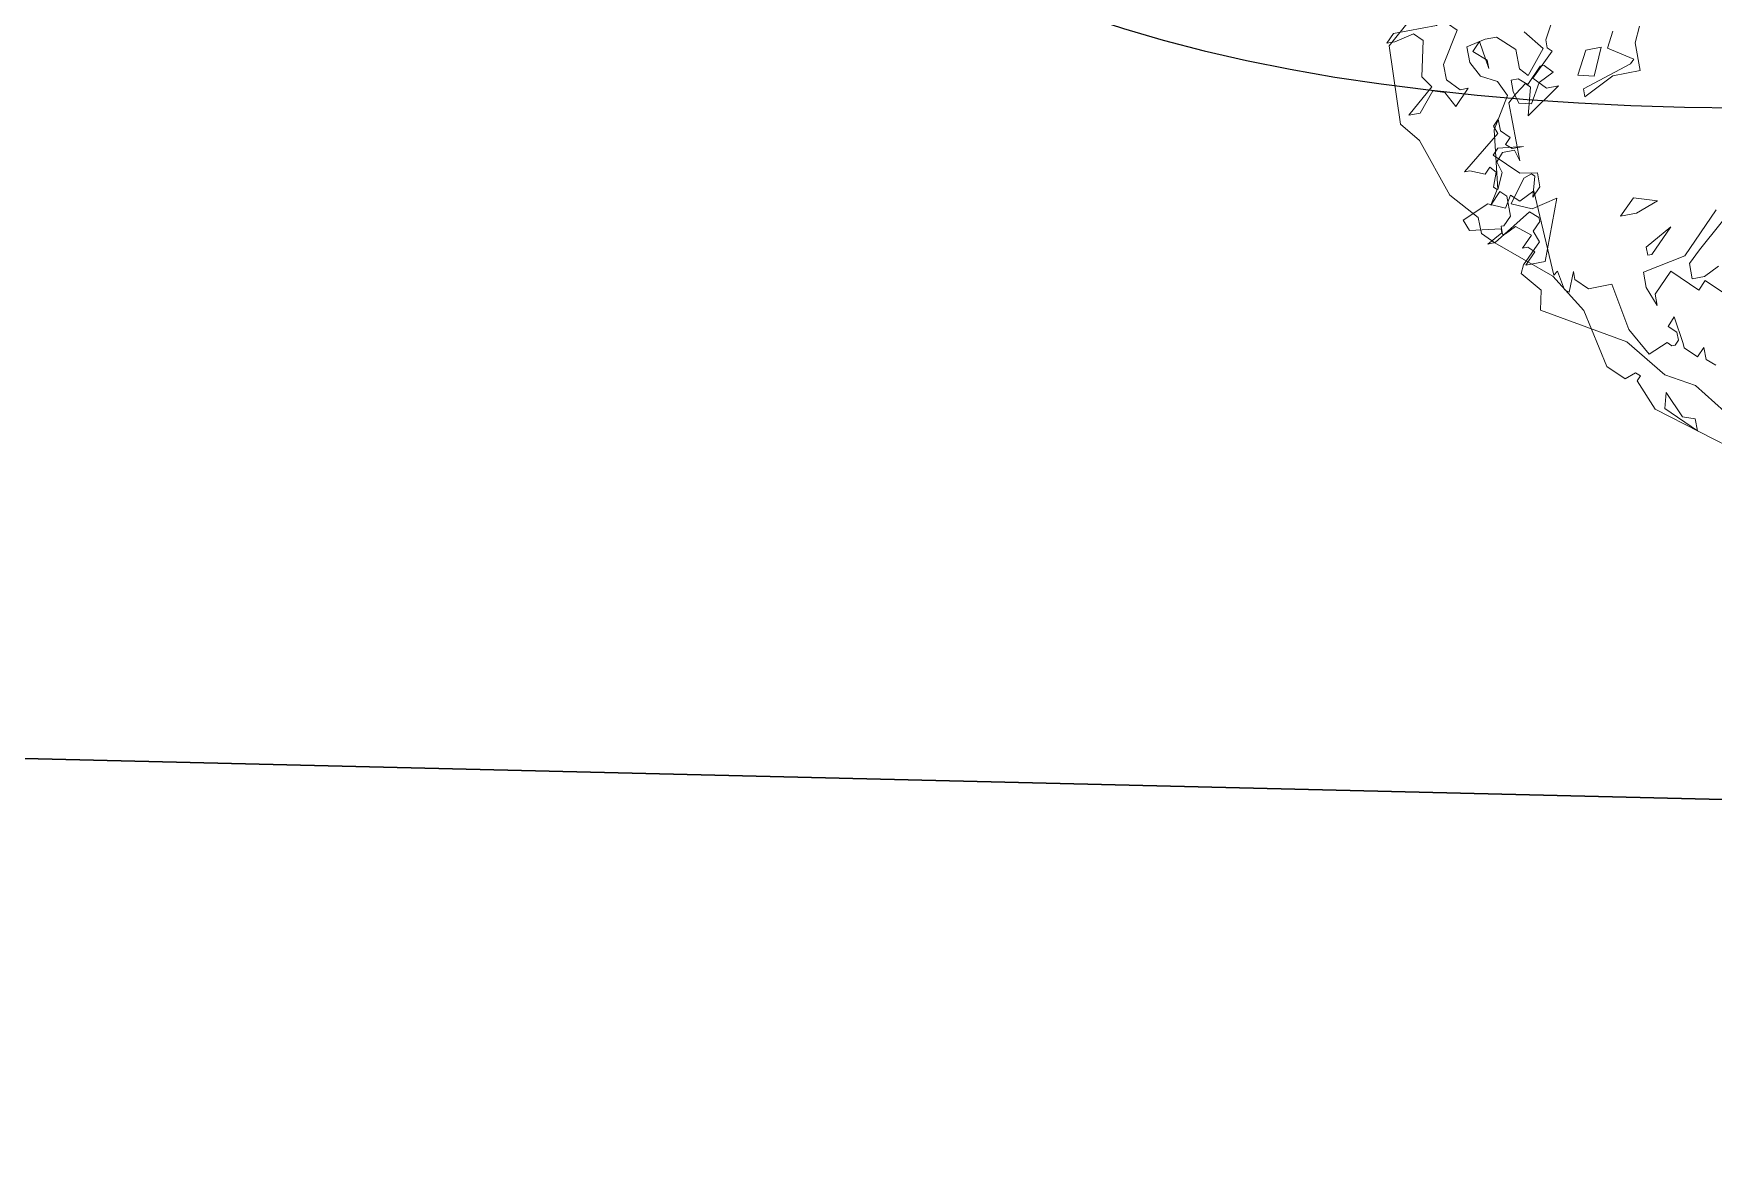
# Model space of a CAD drawing. Header units: millimetres. Extents: x 1418 to 1811, y 1796 to 1956.
# Drawn here: x 1498.312 to 1500.715, y 1871.285 to 1872.899 of the extents above; entities that cross this region are included whole.
import ezdxf

# ---------------------------------------------------------------- set-up
doc = ezdxf.new("R2010")
doc.units = ezdxf.units.MM
doc.layers.add('ARBRE', color=251, linetype='Continuous', lineweight=13)
doc.layers.add('LINHAGROSSA', color=7, linetype='Continuous', lineweight=30)
doc.layers.add('VEGETAIS', color=3, linetype='Continuous')

# ---------------------------------------------------------------- blocks, each defined once
blk = doc.blocks.new('WMF26', base_point=(0, 0.001))
at = {"color": 85}
blk.add_lwpolyline([(10.255, -0.984), (11.302, -1.792), (11.412, -2.069), (11.376, -2.105), (11.412, -2.141), (11.514, -2.105), (11.652, -2.243), (11.761, -2.767), (11.973, -3.116), (12.424, -3.502), (12.525, -3.604), (12.525, -3.749), (12.736, -3.99), (12.911, -4.514), (13.05, -4.688), (13.02, -5.387), (12.772, -5.598)], dxfattribs=at)
at = {"color": 63}
for points in [[(10.353, -1.203), (10.913, -1.931), (11.161, -2.076), (11.438, -2.425), (12.136, -2.84), (12.099, -3.014), (12.245, -3.19), (12.209, -3.262), (12.034, -3.437), (12.071, -3.539), (11.998, -3.612), (11.998, -3.648), (12.071, -3.713), (12.421, -3.502), (12.486, -3.502), (12.346, -3.576), (12.346, -3.612), (12.624, -3.648), (12.66, -3.749), (12.421, -3.851), (12.274, -3.786), (12.209, -3.888), (12.136, -3.823), (11.998, -3.888), (11.962, -3.124), (11.925, -3.153), (11.895, -2.978), (11.859, -2.949), (11.787, -3.124), (11.787, -3.051), (11.685, -2.949), (11.474, -2.949), (11.401, -2.527), (11.263, -2.279), (11.088, -2.353), (11.052, -2.317), (11.023, -2.317), (10.986, -2.353), (10.986, -2.425), (11.052, -2.491), (10.986, -2.563), (10.95, -2.317), (10.95, -2.279), (10.848, -2.178), (10.776, -2.25), (10.776, -2.141), (10.703, -2.076)], [(12.071, -4.761), (12.136, -4.9), (12.274, -4.972), (12.346, -5.11), (12.346, -5.249), (12.173, -5.286), (12.071, -5.286), (11.925, -5.147), (11.925, -4.972), (11.859, -4.9), (11.685, -5.11), (11.823, -5.286)], [(10.812, -5.147), (10.877, -5.009), (10.877, -4.761), (11.125, -4.761), (11.401, -4.623), (11.401, -4.695), (10.95, -4.835), (10.913, -4.871), (11.125, -5.009), (11.052, -5.147)], [(11.511, -5.423), (11.648, -5.183), (11.648, -5.11), (11.612, -5.074), (11.823, -4.871), (11.722, -4.761), (11.612, -4.761), (11.925, -4.55), (11.859, -4.797), (11.895, -4.835), (11.998, -4.761), (12.071, -4.695), (12.071, -4.172), (12.099, -4.274), (12.209, -4.274), (12.274, -4.201), (12.245, -4.099), (12.31, -3.96), (12.245, -4.485), (12.071, -4.761), (12.071, -4.761)]]:
    blk.add_lwpolyline(points, dxfattribs=at)
at = {"color": 106}
for points in [[(10.517, -2.691), (10.655, -2.829), (10.728, -2.756), (10.939, -2.967), (11.114, -2.793), (11.114, -2.691), (11.179, -2.866), (11.179, -3.003), (10.794, -3.076), (10.444, -3.426)], [(10.204, -3.491), (10.655, -3.106), (10.765, -3.003), (10.765, -2.866), (10.655, -2.866), (10.517, -2.931)], [(11.179, -1.92), (11.078, -1.68), (10.968, -1.643), (10.968, -1.534), (11.216, -1.781), (11.179, -1.92), (11.179, -1.92)], [(11.114, -3.215), (10.866, -3.353), (11.078, -3.143), (11.114, -3.143), (11.114, -3.215), (11.114, -3.215)], [(12.091, -3.356), (12.143, -3.409), (12.191, -3.409), (12.091, -3.508), (12.217, -3.609), (12.317, -3.561), (12.342, -3.561), (12.342, -3.635), (12.317, -3.635), (12.243, -3.708), (12.243, -3.887), (12.295, -3.94), (12.396, -3.834), (12.317, -3.96), (12.342, -3.987), (12.295, -4.113), (12.342, -4.166), (12.396, -4.113), (12.522, -4.166), (12.57, -4.166), (12.217, -4.445), (12.243, -4.518), (12.191, -4.571), (12.191, -4.466), (12.117, -4.392), (12.169, -4.339), (12.117, -4.292), (12.017, -4.292), (12.243, -4.318), (12.295, -4.266), (12.091, -4.066), (11.939, -4.04), (11.939, -3.913), (12.017, -3.834), (11.965, -4.014), (11.991, -4.04), (12.065, -4.014), (12.217, -3.814), (12.043, -3.735), (11.812, -3.787), (12.017, -3.256), (12.191, -3.256), (12.091, -3.356), (12.091, -3.356)], [(11.143, -3.666), (10.939, -3.601), (11.143, -3.527), (11.288, -3.527), (11.143, -3.666), (11.143, -3.666)], [(12.016, -4.786), (12.016, -4.889), (11.951, -4.889), (11.877, -4.823), (11.74, -4.961), (11.703, -4.961), (11.638, -4.889), (11.776, -4.823), (11.877, -4.648), (11.987, -4.677), (12.016, -4.786), (12.016, -4.786)], [(12.714, -4.925), (12.86, -4.75), (12.962, -4.75), (12.714, -4.961), (12.787, -5.063), (12.714, -5.376), (12.787, -5.449), (12.962, -5.412), (13.035, -5.412), (12.962, -5.485), (12.576, -5.485), (12.475, -5.551), (12.402, -5.551), (12.475, -5.485), (12.402, -5.412), (12.576, -5.136), (12.576, -4.998), (12.475, -4.889), (12.402, -4.889), (12.54, -4.75), (12.612, -4.889), (12.714, -4.925), (12.714, -4.925)], [(11.317, -5.027), (11.179, -5.027), (11.288, -4.786), (11.426, -4.823), (11.317, -5.027), (11.317, -5.027)], [(12.3, -5.201), (12.227, -5.275), (12.191, -5.027), (12.191, -5.1), (12.3, -5.201), (12.3, -5.201)]]:
    blk.add_lwpolyline(points, dxfattribs=at)
blk = doc.blocks.new('T2_02')
at = {"xscale": 0.3499999999999943, "yscale": 0.3499999999999943, "zscale": 0.3499999999999943}
blk.add_blockref('WMF26', (-2.2399, 1.997), dxfattribs=at)

msp = doc.modelspace()

# ---------------------------------------------------------------- linework, layer by layer
at = {"layer": 'LINHAGROSSA'}
msp.add_line((1498.1635, 1871.8652), (1515.2145, 1871.4514), dxfattribs=at)
at = {"layer": 'VEGETAIS'}
msp.add_spline([(1510.6747, 1875.2592), (1499.2683, 1874.4551), (1501.5929, 1876.9777), (1505.5124, 1875.5571), (1509.6275, 1877.1181), (1510.6747, 1875.2592)], degree=3, dxfattribs=at)

# ---------------------------------------------------------------- block references
at = {"layer": 'ARBRE', "xscale": 0.4621142716754233, "yscale": 0.4621142716754233, "zscale": 0.4621142716754233, "rotation": 190.6551472559353}
msp.add_blockref('T2_02', (1501.2943, 1873.1301), dxfattribs=at)

doc.saveas('drawing.dxf')
